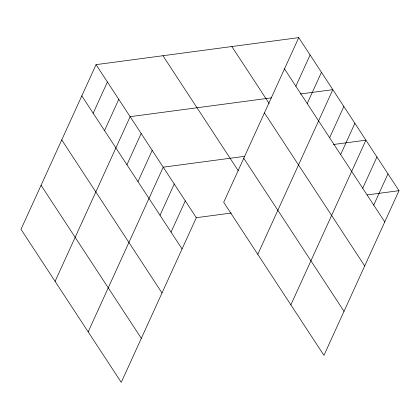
<?xml version="1.0" encoding="UTF-8"?>
<svg xmlns="http://www.w3.org/2000/svg" width="420" height="420" viewBox="0 0 420 420"><rect width="100%" height="100%" fill="white"/><g stroke="black" fill="none" stroke-linecap="round" stroke-linejoin="round"><path stroke-width="0.63" d="M96.049 64.638L21 229.325L121.259 382.379L196.308 217.697L96.049 64.638L298.741 37.621L399 190.675L323.951 355.362L223.692 202.303L298.741 37.621M93.177 113.232L107.415 81.984M104.538 130.578L118.776 99.33M55.088 281.363L130.137 116.681L271.672 97.813M126.929 164.761L141.167 133.513M137.959 181.597L152.197 150.35M88.174 331.868L163.222 167.186L244.787 156.314M160.015 215.266L174.253 184.023M171.045 232.103L185.283 200.86M295.864 86.21L310.102 54.968M307.225 103.556L321.468 72.314M257.78 254.341L332.829 89.66L300.342 93.991M329.621 137.739L343.859 106.496M340.646 154.576L354.884 123.333M290.866 304.852L365.915 140.17L333.428 144.501M362.707 188.249L376.945 157.007M373.732 205.086L387.97 173.843M196.308 217.697L231.347 213.024M367.148 194.922L399 190.675M284.503 68.864L384.762 221.923M231.851 46.536L269.141 103.462M264.432 112.901L364.691 265.954M243.758 158.267L344.017 311.325M162.939 55.724L238.292 170.762M81.811 95.886L182.07 248.939M61.745 139.918L162.005 292.976M41.066 185.288L141.33 338.347"/></g></svg>
